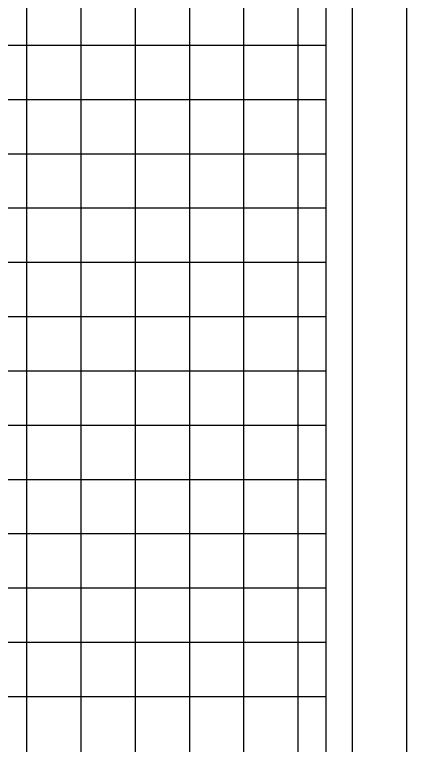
# Model space of a CAD drawing. Header units: millimetres. Extents: x -3207095 to 15275363, y 3702017 to 4798027.
# Drawn here: x 700979.9 to 701028.2, y 4471136.5 to 4471226.6 of the extents above; entities that cross this region are included whole.
import ezdxf

# ---------------------------------------------------------------- set-up
doc = ezdxf.new("R2010")
doc.units = ezdxf.units.MM
doc.layers.add('a_duvar_alcipan', color=2, linetype='Continuous')
doc.layers.add('a_seramik', color=241, linetype='Continuous')

msp = doc.modelspace()

# ---------------------------------------------------------------- linework, layer by layer
at = {"layer": 'a_duvar_alcipan'}
msp.add_line((701021.496, 4471438.395), (701021.496, 4470655.275), dxfattribs=at)
at = {"layer": 'a_duvar_alcipan', "color": 1}
msp.add_line((701028.19, 4471438.395), (701028.19, 4470655.275), dxfattribs=at)
at = {"layer": 'a_seramik'}
msp.add_line((701018.284, 4470674.016), (701018.284, 4471346.697), dxfattribs=at)
at = {"layer": 'a_seramik', "color": 253}
for p, q in [((700981.336, 4471343.35), (700981.336, 4470674.016)), ((700988.03, 4471343.35), (700988.03, 4470674.016)), ((700994.723, 4471343.35), (700994.723, 4470674.016)), ((701001.416, 4471343.35), (701001.416, 4470674.016)), ((701008.11, 4471343.35), (701008.11, 4470674.016)), ((701014.803, 4471343.35), (701014.803, 4470674.016)), ((700911.661, 4471222.87), (701018.284, 4471222.87)), ((700780.536, 4471216.177), (701018.284, 4471216.177)), ((700780.536, 4471209.483), (701018.284, 4471209.483)), ((700780.536, 4471202.79), (701018.284, 4471202.79)), ((700780.536, 4471196.097), (701018.284, 4471196.097)), ((700780.536, 4471189.403), (701018.284, 4471189.403)), ((700780.536, 4471182.71), (701018.284, 4471182.71)), ((700780.536, 4471176.017), (701018.284, 4471176.017)), ((700902.158, 4471169.323), (701018.284, 4471169.323)), ((700902.757, 4471162.63), (701018.284, 4471162.63)), ((700903.587, 4471155.936), (701018.284, 4471155.936)), ((700903.587, 4471149.243), (701018.284, 4471149.243)), ((700902.757, 4471142.55), (701018.284, 4471142.55))]:
    msp.add_line(p, q, dxfattribs=at)

doc.saveas('drawing.dxf')
